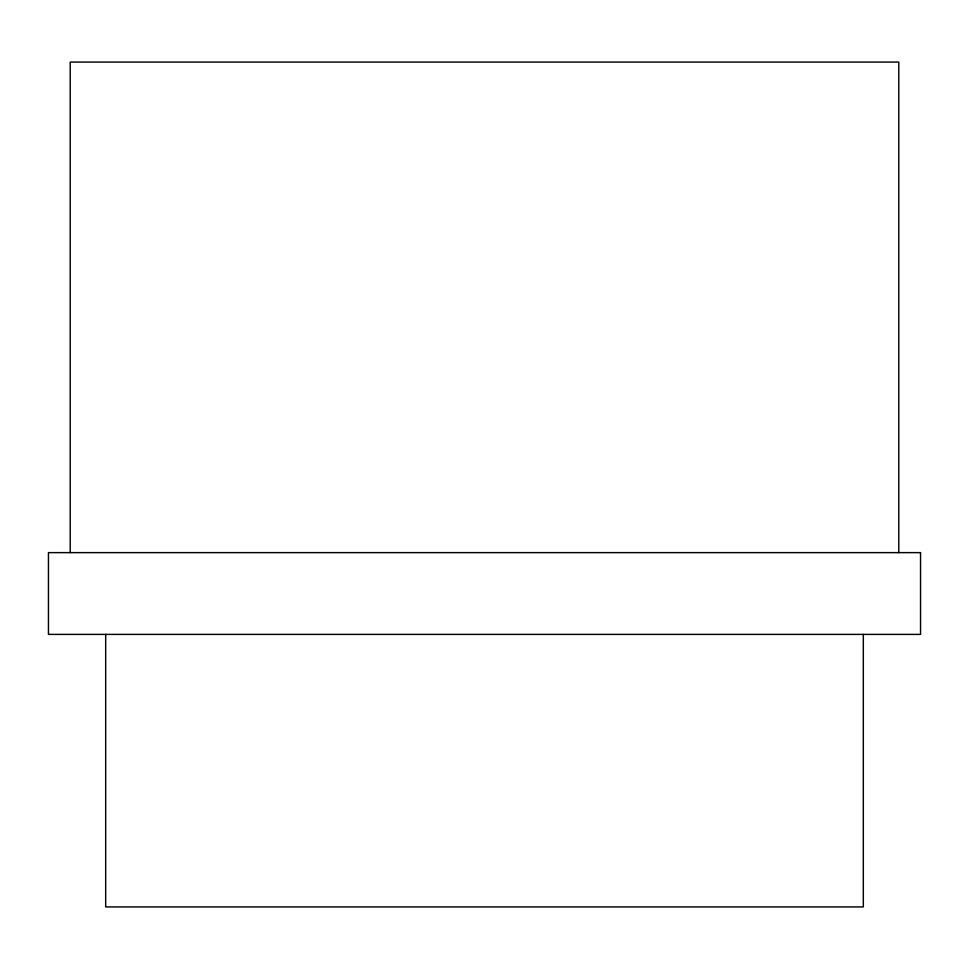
<?xml version="1.0" encoding="UTF-8"?>
<svg xmlns="http://www.w3.org/2000/svg" width="969" height="969" viewBox="0 0 969 969"><rect width="100%" height="100%" fill="white"/><g stroke="black" fill="none" stroke-linecap="round" stroke-linejoin="round"><path stroke-width="1.45" d="M898.784 552.633L898.784 62.077L70.216 62.077L70.216 552.633M863.318 634.392L863.318 906.923L105.682 906.923L105.682 634.392M920.55 552.633L48.45 552.633L48.45 634.392L920.55 634.392L920.55 552.633"/></g></svg>
